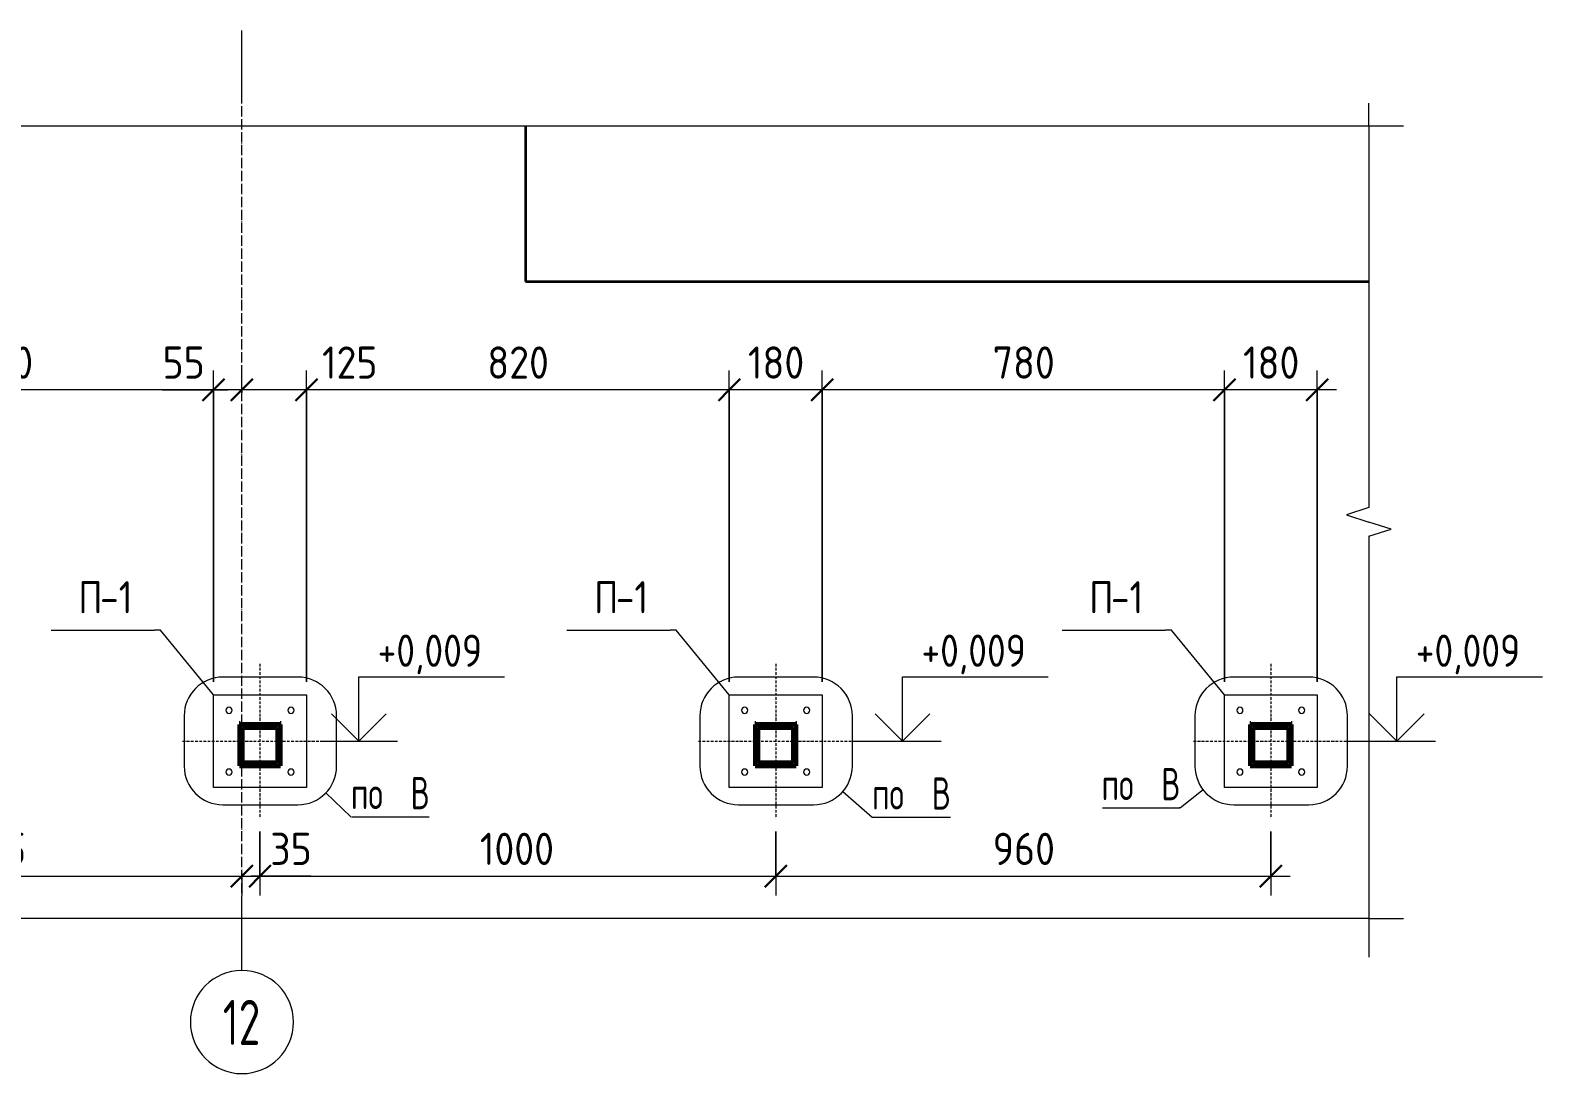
# Model space of a CAD drawing. Header units: millimetres. Extents: x 37710 to 88439, y -33428 to 33849.
# Drawn here: x 80756 to 83700, y -636 to 1387 of the extents above; entities that cross this region are included whole.
import ezdxf

# ---------------------------------------------------------------- set-up
doc = ezdxf.new("R2010")
doc.units = ezdxf.units.MM
doc.linetypes.add('02 Штрихпунктирная _20 мм_', pattern=[25, 20, -2.5, 0, -2.5])
doc.linetypes.add('02 Штрихпунктирная _5 мм_', pattern=[8, 5, -1.5, 0, -1.5])
for name, color, linetype, lineweight in [('AA_Dim', 7, 'Continuous', 9), ('AA_Dim-25', 7, 'Continuous', 9), ('AA_Linii', 7, 'Continuous', 9), ('AA_Oformlenie', 7, 'Continuous', 9), ('AA_Vinoska', 7, 'Continuous', 9), ('AA_Visotnaya otmetka', 7, 'Continuous', 9), ('AF_Balki', 7, 'Continuous', 20), ('Gen_Fragment', 7, 'Continuous', 9), ('KR_Detal', 7, 'Continuous', 20), ('Оси', 7, 'Continuous', 9)]:
    doc.layers.add(name, color=color, linetype=linetype, lineweight=lineweight)
doc.styles.add('ISOCPEUR', font='isocpeur.ttf', dxfattribs={"width": 0.7, "height": 87.5})
doc.styles.add('ISOCPEUR_1', font='isocpeur.ttf', dxfattribs={"width": 0.9, "height": 62.5})
doc.styles.add('ISOCPEUR_2', font='isocpeur.ttf', dxfattribs={"width": 0.85, "height": 62.5})
doc.styles.add('ISOCPEUR_4', font='isocpeur.ttf', dxfattribs={"width": 0.7, "height": 62.5})
doc.dimstyles.new('05_Округл_5мм__прозр_', dxfattribs={"dimscale": 304.8, "dimtxt": 62.248823, "dimasz": 0.139436, "dimexe": 0.123031, "dimexo": 0.082021, "dimgap": 0.008202, "dimtad": 1, "dimdec": 0, "dimrnd": 5, "dimdsep": 46, "dimtxsty": 'ISOCPEUR_1', "dimblk1": 'OBLIQUE', "dimblk2": 'OBLIQUE', "dimsah": 1, "dimcen": 0.09, "dimdle": 0.123031, "dimazin": 0, "dimtfac": 1, "dimtdec": 4, "dimtix": 1, "dimtmove": 0, "dimatfit": 3, "dimfxl": 1, "dimtvp": 1, "dimtolj": 1, "dimtzin": 0, "dimlwd": 18, "dimlwe": 18, "dimarcsym": 2})
doc.dimstyles.new('05_Округл_5мм__прозр__1', dxfattribs={"dimscale": 304.8, "dimtxt": 62.248823, "dimasz": 0.139436, "dimexe": 0.123031, "dimexo": 0.082021, "dimgap": 0.008202, "dimtad": 1, "dimdec": 0, "dimrnd": 5, "dimdsep": 46, "dimtxsty": 'ISOCPEUR_1', "dimblk1": 'OBLIQUE', "dimblk2": 'OBLIQUE', "dimsah": 1, "dimcen": 0.09, "dimdle": 0.123031, "dimazin": 0, "dimtfac": 1, "dimtdec": 4, "dimtix": 1, "dimtmove": 1, "dimatfit": 3, "dimfxl": 1, "dimtvp": 1, "dimtolj": 1, "dimtzin": 0, "dimlwd": 18, "dimlwe": 18, "dimarcsym": 2})

# ---------------------------------------------------------------- blocks, each defined once
blk = doc.blocks.new('253_Профиль гнутый сварной квадратный _НесКаркас_Балка_ - 80х6-3860701-Разрез 3 Опл1')
at = {"layer": 'AF_Balki'}
for p, q in [((-39580.1, 47.3), (-39580.1, 41.2)), ((-39500.1, 47.3), (-39500.1, 41.2)), ((-39574.1, -27.2), (-39574.1, -33.2)), ((-39506.1, -27.2), (-39506.1, -33.2))]:
    blk.add_line(p, q, dxfattribs=at)
at = {"layer": 'AF_Balki', "lineweight": 60}
for p, q in [((-39500.1, 41.2), (-39580.1, 41.2)), ((-39580.1, 41.2), (-39580.1, -39.2)), ((-39574.1, -33.2), (-39574.1, 35.2)), ((-39574.1, 35.2), (-39506.1, 35.2)), ((-39506.1, 35.2), (-39506.1, -33.2)), ((-39500.1, -39.2), (-39500.1, 41.2)), ((-39580.1, -39.2), (-39500.1, -39.2)), ((-39506.1, -33.2), (-39574.1, -33.2))]:
    blk.add_line(p, q, dxfattribs=at)
blk = doc.blocks.new('253_Профиль гнутый сварной квадратный _НесКаркас_Балка_ - 80х6-3860702-Разрез 3 Опл1')
at = {"layer": 'AF_Balki'}
for p, q in [((-38620.1, 47.3), (-38620.1, 41.2)), ((-38540.1, 47.3), (-38540.1, 41.2)), ((-38614.1, -27.2), (-38614.1, -33.2)), ((-38546.1, -27.2), (-38546.1, -33.2))]:
    blk.add_line(p, q, dxfattribs=at)
at = {"layer": 'AF_Balki', "lineweight": 60}
for p, q in [((-38540.1, 41.2), (-38620.1, 41.2)), ((-38620.1, 41.2), (-38620.1, -39.2)), ((-38614.1, -33.2), (-38614.1, 35.2)), ((-38614.1, 35.2), (-38546.1, 35.2)), ((-38546.1, 35.2), (-38546.1, -33.2)), ((-38540.1, -39.2), (-38540.1, 41.2)), ((-38620.1, -39.2), (-38540.1, -39.2)), ((-38546.1, -33.2), (-38614.1, -33.2))]:
    blk.add_line(p, q, dxfattribs=at)
blk = doc.blocks.new('253_Профиль гнутый сварной квадратный _НесКаркас_Балка_ - 80х6-3860765-Разрез 3 Опл1')
at = {"layer": 'AF_Balki'}
for p, q in [((-40580.1, 47.3), (-40580.1, 41.2)), ((-40500.1, 47.3), (-40500.1, 41.2)), ((-40574.1, -27.2), (-40574.1, -33.2)), ((-40506.1, -27.2), (-40506.1, -33.2))]:
    blk.add_line(p, q, dxfattribs=at)
at = {"layer": 'AF_Balki', "lineweight": 60}
for p, q in [((-40500.1, 41.2), (-40580.1, 41.2)), ((-40580.1, 41.2), (-40580.1, -39.2)), ((-40574.1, -33.2), (-40574.1, 35.2)), ((-40574.1, 35.2), (-40506.1, 35.2)), ((-40506.1, 35.2), (-40506.1, -33.2)), ((-40500.1, -39.2), (-40500.1, 41.2)), ((-40580.1, -39.2), (-40500.1, -39.2)), ((-40506.1, -33.2), (-40574.1, -33.2))]:
    blk.add_line(p, q, dxfattribs=at)
blk = doc.blocks.new('354_Прокат Лист _НесКаркас_РабПлоск_ - 354_Прокат Лист _НесКаркас_РабПлоск_-3859046-Разрез 3 Опл1')
at = {"layer": 'AF_Balki'}
for p, q in [((-43393.1, 325.6), (-43393.1, 505.6)), ((-43393.1, 505.6), (-43213.1, 505.6)), ((-43213.1, 505.6), (-43213.1, 325.6)), ((-43213.1, 325.6), (-43393.1, 325.6))]:
    blk.add_line(p, q, dxfattribs=at)
blk = doc.blocks.new('354_Анкер клиновой _СоедНесК_РабПлоск_ - M12x120_20-3789180-Разрез 3 Опл1')
at = {"layer": 'KR_Detal'}
for start, end in [(0, 180), (180, 0)]:
    blk.add_arc((-43243.1, 475.6), 6, start, end, dxfattribs=at)
blk = doc.blocks.new('231_Отверстие прямоугольное в стене _Окно_Стена_ - Отверстие прямоугольное-3828284-Разрез 3 Опл1')
at = {"layer": 'AA_Linii', "lineweight": 35}
for p, q in [((-40025.1, 1202.2), (-40025.1, 900)), ((-40025.1, 900), (-38390.1, 900))]:
    blk.add_line(p, q, dxfattribs=at)
blk = doc.blocks.new('011_Прямоугольник обрыва _ЭлУзла_ - 011_Прямоугольник обрыва _ЭлУзла_-3843574-Разрез 3 Опл1')
at = {"layer": 'AA_Oformlenie'}
for p, q in [((-44567.8, 461.8), (-44567.8, 1202.2)), ((-44567.8, 1202.2), (-41506.4, 1202.2)), ((-41450.8, 1202.2), (-38390.1, 1202.2)), ((-38390.1, 1202.2), (-38390.1, 461.8)), ((-44567.8, -334.9), (-44567.8, 406.1)), ((-38390.1, 406.1), (-38390.1, -334.9)), ((-41506.4, -334.9), (-44567.8, -334.9)), ((-38390.1, -334.9), (-41450.8, -334.9))]:
    blk.add_line(p, q, dxfattribs=at)
blk = doc.blocks.new('Ось сетки - d_4мм-2765513-Разрез 3 Опл1')
at = {"layer": 'Оси'}
for start, end in [(0, 180), (0, 180), (180, 360), (180, 360)]:
    blk.add_arc((-40575.1, -536), 100, start, end, dxfattribs=at)
blk = doc.blocks.new('DIMBLOCK52-Разрез 3 Опл1')
at = {"layer": 'AA_Dim-25', "lineweight": 18}
for p, q in [((80201.3, -166.3), (80201.3, -290.5)), ((80201.3, -253), (80201.3, -166.3)), ((80201.3, -253), (81166.3, -253)), ((81166.3, -248), (81166.3, -290.5)), ((81166.3, -253), (81166.3, -248))]:
    blk.add_line(p, q, dxfattribs=at)
at = {"layer": 'AA_Dim-25', "lineweight": 30}
for p, q in [((80201.3, -253), (80222.6, -231.8)), ((81166.3, -253), (81187.6, -231.8)), ((80201.3, -253), (80180.1, -274.3)), ((81166.3, -253), (81145.1, -274.3))]:
    blk.add_line(p, q, dxfattribs=at)
at = {"layer": 'AA_Dim-25', "color": 0, "lineweight": 18, "insert": (80624.6, -168.9), "char_height": 62.5, "width": 142.215, "attachment_point": 1, "line_spacing_factor": 1.149209, "style": 'ISOCPEUR_1'}
blk.add_mtext('965', dxfattribs=at)
blk = doc.blocks.new('_Oblique')
at = {"color": 0, "linetype": 'ByBlock', "lineweight": -2}
blk.add_line((-0.5, -0.5), (0.5, 0.5), dxfattribs=at)
blk = doc.blocks.new('DIMBLOCK53-Разрез 3 Опл1')
at = {"layer": 'AA_Dim-25', "lineweight": 18}
for p, q in [((81201.3, -166.3), (81201.3, -290.5)), ((81201.3, -253), (81201.3, -166.3)), ((81166.3, -248), (81166.3, -290.5)), ((81166.3, -253), (81166.3, -248)), ((81166.3, -253), (81201.3, -253)), ((81196.2, -253), (81183.8, -253)), ((81300.2, -253), (81196.2, -253))]:
    blk.add_line(p, q, dxfattribs=at)
at = {"layer": 'AA_Dim-25', "lineweight": 30}
for p, q in [((81166.3, -253), (81187.6, -231.8)), ((81201.3, -253), (81222.6, -231.8)), ((81166.3, -253), (81145.1, -274.3)), ((81201.3, -253), (81180.1, -274.3))]:
    blk.add_line(p, q, dxfattribs=at)
at = {"layer": 'AA_Dim-25', "color": 0, "lineweight": 18, "insert": (81221.2, -168.9), "char_height": 62.5, "width": 94.81, "attachment_point": 1, "line_spacing_factor": 1.149209, "style": 'ISOCPEUR_1'}
blk.add_mtext('35', dxfattribs=at)
blk = doc.blocks.new('DIMBLOCK54-Разрез 3 Опл1')
at = {"layer": 'AA_Dim-25', "lineweight": 18}
for p, q in [((81201.3, -166.3), (81201.3, -290.5)), ((81201.3, -253), (81201.3, -166.3)), ((82201.3, -166.3), (82201.3, -290.5)), ((82201.3, -253), (82201.3, -166.3)), ((81201.3, -253), (82201.3, -253))]:
    blk.add_line(p, q, dxfattribs=at)
at = {"layer": 'AA_Dim-25', "lineweight": 30}
for p, q in [((81201.3, -253), (81222.6, -231.8)), ((82201.3, -253), (82222.6, -231.8)), ((81201.3, -253), (81180.1, -274.3)), ((82201.3, -253), (82180.1, -274.3))]:
    blk.add_line(p, q, dxfattribs=at)
at = {"layer": 'AA_Dim-25', "color": 0, "lineweight": 18, "insert": (81627.7, -168.9), "char_height": 62.5, "width": 176.691, "attachment_point": 1, "line_spacing_factor": 1.149209, "style": 'ISOCPEUR_1'}
blk.add_mtext('1000', dxfattribs=at)
blk = doc.blocks.new('DIMBLOCK55-Разрез 3 Опл1')
at = {"layer": 'AA_Dim-25', "lineweight": 18}
for p, q in [((82201.3, -166.3), (82201.3, -290.5)), ((82201.3, -253), (82201.3, -166.3)), ((83161.3, -166.3), (83161.3, -290.5)), ((83161.3, -253), (83161.3, -166.3)), ((82201.3, -253), (83198.8, -253))]:
    blk.add_line(p, q, dxfattribs=at)
at = {"layer": 'AA_Dim-25', "lineweight": 30}
for p, q in [((82201.3, -253), (82222.6, -231.8)), ((83161.3, -253), (83182.6, -231.8)), ((82201.3, -253), (82180.1, -274.3)), ((83161.3, -253), (83140.1, -274.3))]:
    blk.add_line(p, q, dxfattribs=at)
at = {"layer": 'AA_Dim-25', "color": 0, "lineweight": 18, "insert": (82622.1, -168.9), "char_height": 62.5, "width": 142.215, "attachment_point": 1, "line_spacing_factor": 1.149209, "style": 'ISOCPEUR_1'}
blk.add_mtext('960', dxfattribs=at)
blk = doc.blocks.new('Высотные отметки - Стрелка вверх-400292-Разрез 3 Опл1')
at = {"layer": 'AA_Vinoska'}
for p, q in [((-43836.5, 1022.7), (-43554, 1022.7)), ((-43836.5, 897.7), (-43836.5, 1022.7)), ((-43836.5, 897.7), (-43889.5, 950.7)), ((-43836.5, 897.7), (-43783.5, 950.7)), ((-43911.5, 897.7), (-43761.5, 897.7))]:
    blk.add_line(p, q, dxfattribs=at)
blk = doc.blocks.new('DIMBLOCK56-Разрез 3 Опл1')
at = {"layer": 'AA_Dim-25', "lineweight": 18}
for p, q in [((83071.3, 123.7), (83071.3, 727.4)), ((83251.3, 123.7), (83251.3, 727.4)), ((83288.8, 689.9), (83071.3, 689.9)), ((83071.3, 689.9), (83071.3, 123.7)), ((83251.3, 689.9), (83251.3, 123.7))]:
    blk.add_line(p, q, dxfattribs=at)
at = {"layer": 'AA_Dim-25', "lineweight": 30}
for p, q in [((83071.3, 689.9), (83092.6, 711.2)), ((83251.3, 689.9), (83272.6, 711.2)), ((83071.3, 689.9), (83050.1, 668.7)), ((83251.3, 689.9), (83230.1, 668.7))]:
    blk.add_line(p, q, dxfattribs=at)
at = {"layer": 'AA_Dim-25', "color": 0, "lineweight": 18, "insert": (83107.5, 774.1), "char_height": 62.5, "width": 129.286, "attachment_point": 1, "line_spacing_factor": 1.149209, "style": 'ISOCPEUR_1'}
blk.add_mtext('180', dxfattribs=at)
blk = doc.blocks.new('DIMBLOCK57-Разрез 3 Опл1')
at = {"layer": 'AA_Dim-25', "lineweight": 18}
for p, q in [((82291.3, 123.7), (82291.3, 727.4)), ((83071.3, 123.7), (83071.3, 727.4)), ((83071.3, 689.9), (82291.3, 689.9)), ((82291.3, 689.9), (82291.3, 123.7)), ((83071.3, 689.9), (83071.3, 123.7))]:
    blk.add_line(p, q, dxfattribs=at)
at = {"layer": 'AA_Dim-25', "lineweight": 30}
for p, q in [((82291.3, 689.9), (82312.6, 711.2)), ((83071.3, 689.9), (83092.6, 711.2)), ((82291.3, 689.9), (82270.1, 668.7)), ((83071.3, 689.9), (83050.1, 668.7))]:
    blk.add_line(p, q, dxfattribs=at)
at = {"layer": 'AA_Dim-25', "color": 0, "lineweight": 18, "insert": (82622.1, 774.1), "char_height": 62.5, "width": 142.215, "attachment_point": 1, "line_spacing_factor": 1.149209, "style": 'ISOCPEUR_1'}
blk.add_mtext('780', dxfattribs=at)
blk = doc.blocks.new('DIMBLOCK58-Разрез 3 Опл1')
at = {"layer": 'AA_Dim-25', "lineweight": 18}
for p, q in [((82111.3, 123.7), (82111.3, 727.4)), ((82291.3, 123.7), (82291.3, 727.4)), ((82291.3, 689.9), (82111.3, 689.9)), ((82111.3, 689.9), (82111.3, 123.7)), ((82291.3, 689.9), (82291.3, 123.7))]:
    blk.add_line(p, q, dxfattribs=at)
at = {"layer": 'AA_Dim-25', "lineweight": 30}
for p, q in [((82111.3, 689.9), (82132.6, 711.2)), ((82291.3, 689.9), (82312.6, 711.2)), ((82111.3, 689.9), (82090.1, 668.7)), ((82291.3, 689.9), (82270.1, 668.7))]:
    blk.add_line(p, q, dxfattribs=at)
at = {"layer": 'AA_Dim-25', "color": 0, "lineweight": 18, "insert": (82147.5, 774.1), "char_height": 62.5, "width": 129.286, "attachment_point": 1, "line_spacing_factor": 1.149209, "style": 'ISOCPEUR_1'}
blk.add_mtext('180', dxfattribs=at)
blk = doc.blocks.new('DIMBLOCK59-Разрез 3 Опл1')
at = {"layer": 'AA_Dim-25', "lineweight": 18}
for p, q in [((81291.3, 123.7), (81291.3, 727.4)), ((82111.3, 123.7), (82111.3, 727.4)), ((82111.3, 689.9), (81291.3, 689.9)), ((81291.3, 689.9), (81291.3, 123.7)), ((82111.3, 689.9), (82111.3, 123.7))]:
    blk.add_line(p, q, dxfattribs=at)
at = {"layer": 'AA_Dim-25', "lineweight": 30}
for p, q in [((81291.3, 689.9), (81312.6, 711.2)), ((82111.3, 689.9), (82132.6, 711.2)), ((81291.3, 689.9), (81270.1, 668.7)), ((82111.3, 689.9), (82090.1, 668.7))]:
    blk.add_line(p, q, dxfattribs=at)
at = {"layer": 'AA_Dim-25', "color": 0, "lineweight": 18, "insert": (81642.1, 774.1), "char_height": 62.5, "width": 142.215, "attachment_point": 1, "line_spacing_factor": 1.149209, "style": 'ISOCPEUR_1'}
blk.add_mtext('820', dxfattribs=at)
blk = doc.blocks.new('DIMBLOCK60-Разрез 3 Опл1')
at = {"layer": 'AA_Dim-25', "lineweight": 18}
for p, q in [((81166.3, 684.9), (81166.3, 727.4)), ((81291.3, 123.7), (81291.3, 727.4)), ((81291.3, 689.9), (81166.3, 689.9)), ((81166.3, 689.9), (81166.3, 684.9)), ((81296.6, 689.9), (81228.8, 689.9)), ((81291.3, 689.9), (81291.3, 123.7)), ((81429.4, 689.9), (81296.6, 689.9))]:
    blk.add_line(p, q, dxfattribs=at)
at = {"layer": 'AA_Dim-25', "lineweight": 30}
for p, q in [((81166.3, 689.9), (81187.6, 711.2)), ((81291.3, 689.9), (81312.6, 711.2)), ((81166.3, 689.9), (81145.1, 668.7)), ((81291.3, 689.9), (81270.1, 668.7))]:
    blk.add_line(p, q, dxfattribs=at)
at = {"layer": 'AA_Dim-25', "color": 0, "lineweight": 18, "insert": (81321.6, 774.1), "char_height": 62.5, "width": 129.286, "attachment_point": 1, "line_spacing_factor": 1.149209, "style": 'ISOCPEUR_1'}
blk.add_mtext('125', dxfattribs=at)
blk = doc.blocks.new('DIMBLOCK61-Разрез 3 Опл1')
at = {"layer": 'AA_Dim-25', "lineweight": 18}
for p, q in [((81111.3, 123.7), (81111.3, 727.4)), ((81166.3, 684.9), (81166.3, 727.4)), ((81012.4, 689.9), (81116.4, 689.9)), ((81166.3, 689.9), (81111.3, 689.9)), ((81111.3, 689.9), (81111.3, 123.7)), ((81116.4, 689.9), (81138.8, 689.9)), ((81166.3, 689.9), (81166.3, 684.9))]:
    blk.add_line(p, q, dxfattribs=at)
at = {"layer": 'AA_Dim-25', "lineweight": 30}
for p, q in [((81111.3, 689.9), (81132.6, 711.2)), ((81166.3, 689.9), (81187.6, 711.2)), ((81111.3, 689.9), (81090.1, 668.7)), ((81166.3, 689.9), (81145.1, 668.7))]:
    blk.add_line(p, q, dxfattribs=at)
at = {"layer": 'AA_Dim-25', "color": 0, "lineweight": 18, "insert": (81012.4, 774.1), "char_height": 62.5, "width": 94.81, "attachment_point": 1, "line_spacing_factor": 1.149209, "style": 'ISOCPEUR_1'}
blk.add_mtext('55', dxfattribs=at)
blk = doc.blocks.new('DIMBLOCK62-Разрез 3 Опл1')
at = {"layer": 'AA_Dim-25', "lineweight": 18}
for p, q in [((80291.3, 123.7), (80291.3, 727.4)), ((81111.3, 123.7), (81111.3, 727.4)), ((81111.3, 689.9), (80291.3, 689.9)), ((80291.3, 689.9), (80291.3, 123.7)), ((81111.3, 689.9), (81111.3, 123.7))]:
    blk.add_line(p, q, dxfattribs=at)
at = {"layer": 'AA_Dim-25', "lineweight": 30}
for p, q in [((80291.3, 689.9), (80312.6, 711.2)), ((81111.3, 689.9), (81132.6, 711.2)), ((80291.3, 689.9), (80270.1, 668.7)), ((81111.3, 689.9), (81090.1, 668.7))]:
    blk.add_line(p, q, dxfattribs=at)
at = {"layer": 'AA_Dim-25', "color": 0, "lineweight": 18, "insert": (80642.1, 774.1), "char_height": 62.5, "width": 142.215, "attachment_point": 1, "line_spacing_factor": 1.149209, "style": 'ISOCPEUR_1'}
blk.add_mtext('820', dxfattribs=at)
blk = doc.blocks.new('043_М_Балки_Полка - Позиция_дп8-3812752-Разрез 3 Опл1')
at = {"layer": 'AA_Vinoska'}
blk.add_line((-44473.1, 635.7), (-44273.1, 635.7), dxfattribs=at)
blk = doc.blocks.new('Вид узла - Номер узла 6мм-393529-Разрез 3 Опл1')
at = {"layer": 'Gen_Fragment'}
blk.add_line((-41317.5, -177.6), (-41167.5, -177.6), dxfattribs=at)

msp = doc.modelspace()

# ---------------------------------------------------------------- linework, layer by layer
at = {"layer": 'AA_Linii', "linetype": '02 Штрихпунктирная _5 мм_', "lineweight": 20}
for p, q in [((81201.3406, 158.6844), (81201.3406, -141.3156)), ((82201.3406, 158.6844), (82201.3406, -141.3156)), ((83161.3406, 158.6844), (83161.3406, -141.3156)), ((81051.3406, 8.6844), (81351.3406, 8.6844)), ((82051.3406, 8.6844), (82351.3406, 8.6844)), ((83011.3406, 8.6844), (83311.3406, 8.6844))]:
    msp.add_line(p, q, dxfattribs=at)
at = {"layer": 'AA_Vinoska'}
for p, q in [((83351.3403, 1202.1512), (83351.3403, 1246.0798)), ((83351.3403, 1202.1512), (83418.4141, 1202.1512)), ((83351.3403, 461.7784), (83308.0152, 447.7012)), ((83308.0152, 447.7012), (83351.3403, 433.6241)), ((83394.6416, 419.8741), (83351.3403, 433.6241)), ((83351.3403, 406.1241), (83394.6416, 419.8741)), ((81008.4533, 224.0883), (80996.6411, 224.0883)), ((81111.3406, 98.6844), (81008.4533, 224.0883)), ((82008.4533, 224.0883), (81996.6411, 224.0883)), ((82111.3406, 98.6844), (82008.4533, 224.0883)), ((82968.4533, 224.0883), (82956.6411, 224.0883)), ((83071.3406, 98.6844), (82968.4533, 224.0883)), ((83351.3403, -334.903), (83418.4141, -334.903)), ((83351.3403, -334.903), (83351.3403, -409.903))]:
    msp.add_line(p, q, dxfattribs=at)
at = {"layer": 'AA_Visotnaya otmetka'}
for p, q in [((81351.3406, 8.6844), (81379.6649, 8.6844)), ((81379.6649, 8.6844), (81392.7645, 8.6844)), ((82351.3406, 8.6844), (82392.6999, 8.6844)), ((82392.6999, 8.6844), (82447.2815, 8.6844)), ((83311.3406, 8.6844), (83394.8185, 8.6844)), ((83394.8185, 8.6844), (83405.7349, 8.6844))]:
    msp.add_line(p, q, dxfattribs=at)
at = {"layer": 'Gen_Fragment'}
for p, q in [((81274.9, 132.9332), (81129.3068, 132.9332)), ((82274.9, 132.9332), (82129.3068, 132.9332)), ((83234.9, 132.9332), (83089.3068, 132.9332)), ((81054.3068, 57.9332), (81054.3068, -39.6577)), ((81349.9, -39.6577), (81349.9, 57.9332)), ((82054.3068, 57.9332), (82054.3068, -39.6577)), ((82349.9, -39.6577), (82349.9, 57.9332)), ((83014.3068, 57.9332), (83014.3068, -39.6577)), ((83309.9, -39.6577), (83309.9, 57.9332)), ((83030.2626, -85.9047), (82986.087, -120.5058)), ((81129.3068, -114.6577), (81274.9, -114.6577)), ((81329.0842, -91.514), (81377.5993, -137.9449)), ((82129.3068, -114.6577), (82274.9, -114.6577)), ((82331.3475, -89.0406), (82388.1156, -138.704)), ((83089.3068, -114.6577), (83234.9, -114.6577)), ((81377.5993, -137.9449), (81378.2972, -137.9449)), ((82388.1156, -138.704), (82388.8135, -138.704)), ((82986.087, -120.5058), (82983.843, -120.5058))]:
    msp.add_line(p, q, dxfattribs=at)
for centre, start, end in [((81129.3068, 57.9332), 90, 180), ((81274.9, 57.9332), 0, 90), ((82129.3068, 57.9332), 90, 180), ((82274.9, 57.9332), 0, 90), ((83089.3068, 57.9332), 90, 180), ((83234.9, 57.9332), 0, 90), ((81129.3068, -39.6577), 180, 270), ((81274.9, -39.6577), 270, 0), ((82129.3068, -39.6577), 180, 270), ((82274.9, -39.6577), 270, 0), ((83089.3068, -39.6577), 180, 270), ((83234.9, -39.6577), 270, 0)]:
    msp.add_arc(centre, 75, start, end, dxfattribs=at)
at = {"layer": 'Оси'}
for p, q in [((81166.3406, 1262.0363), (81166.3406, 1387.0363)), ((81166.3406, -436.0226), (81166.3406, -311.0226))]:
    msp.add_line(p, q, dxfattribs=at)
at = {"layer": 'Оси', "linetype": '02 Штрихпунктирная _20 мм_'}
msp.add_line((81166.3406, -311.0226), (81166.3406, 1262.0363), dxfattribs=at)

# ---------------------------------------------------------------- block references
at = {"layer": 'AA_Linii', "lineweight": 35}
msp.add_blockref('231_Отверстие прямоугольное в стене _Окно_Стена_ - Отверстие прямоугольное-3828284-Разрез 3 Опл1', (121741.4022, 0), dxfattribs=at)
at = {"layer": 'AA_Oformlenie'}
msp.add_blockref('011_Прямоугольник обрыва _ЭлУзла_ - 011_Прямоугольник обрыва _ЭлУзла_-3843574-Разрез 3 Опл1', (121741.4022, 0), dxfattribs=at)
at = {"layer": 'AA_Vinoska'}
for p in [(125269.7116, -411.6234), (126269.7116, -411.6234), (127229.7116, -411.6234)]:
    msp.add_blockref('043_М_Балки_Полка - Позиция_дп8-3812752-Разрез 3 Опл1', p, dxfattribs=at)
at = {"layer": 'AA_Visotnaya otmetka'}
for p in [(125229.2595, -889.0223), (126283.7766, -889.0223), (127242.2299, -889.0223)]:
    msp.add_blockref('Высотные отметки - Стрелка вверх-400292-Разрез 3 Опл1', p, dxfattribs=at)
at = {"layer": 'AF_Balki'}
for name, p in [('354_Прокат Лист _НесКаркас_РабПлоск_ - 354_Прокат Лист _НесКаркас_РабПлоск_-3859046-Разрез 3 Опл1', (124504.4009, -406.944)), ('354_Прокат Лист _НесКаркас_РабПлоск_ - 354_Прокат Лист _НесКаркас_РабПлоск_-3859046-Разрез 3 Опл1', (125504.4009, -406.944)), ('354_Прокат Лист _НесКаркас_РабПлоск_ - 354_Прокат Лист _НесКаркас_РабПлоск_-3859046-Разрез 3 Опл1', (126464.4009, -406.944)), ('253_Профиль гнутый сварной квадратный _НесКаркас_Балка_ - 80х6-3860765-Разрез 3 Опл1', (121741.4022, 0)), ('253_Профиль гнутый сварной квадратный _НесКаркас_Балка_ - 80х6-3860701-Разрез 3 Опл1', (121741.4022, 0)), ('253_Профиль гнутый сварной квадратный _НесКаркас_Балка_ - 80х6-3860702-Разрез 3 Опл1', (121741.4022, 0))]:
    msp.add_blockref(name, p, dxfattribs=at)
at = {"layer": 'Gen_Fragment'}
for p in [(122696.9144, 39.6166), (123707.4307, 38.8575), (124152.4602, 57.0557)]:
    msp.add_blockref('Вид узла - Номер узла 6мм-393529-Разрез 3 Опл1', p, dxfattribs=at)
at = {"layer": 'KR_Detal'}
for p in [(124384.4009, -406.944), (124504.4009, -406.944), (125384.4009, -406.944), (125504.4009, -406.944), (126344.4009, -406.944), (126464.4009, -406.944), (124384.4008, -526.944), (124504.4008, -526.944), (125384.4008, -526.944), (125504.4008, -526.944), (126344.4008, -526.944), (126464.4008, -526.944)]:
    msp.add_blockref('354_Анкер клиновой _СоедНесК_РабПлоск_ - M12x120_20-3789180-Разрез 3 Опл1', p, dxfattribs=at)
at = {"layer": 'Оси'}
msp.add_blockref('Ось сетки - d_4мм-2765513-Разрез 3 Опл1', (121741.4022, 0), dxfattribs=at)

# ---------------------------------------------------------------- texts
at = {"layer": 'AA_Vinoska', "char_height": 62.5, "attachment_point": 1, "style": 'ISOCPEUR_2'}
for s, insert, width in [('\\fISOCPEUR|b0|i0|c204|p34|;\\W.85;П', (80849.0937, 319.0226), 51.107578), ('-1', (80891.2617, 319.0226), 78.364953), ('\\fISOCPEUR|b0|i0|c204|p34|;\\W.85;П', (81849.0937, 319.0226), 51.107578), ('-1', (81891.2617, 319.0226), 78.364953), ('\\fISOCPEUR|b0|i0|c204|p34|;\\W.85;П', (82809.0937, 319.0226), 51.107578), ('-1', (82851.2617, 319.0226), 78.364953)]:
    msp.add_mtext(s, dxfattribs=dict(at, insert=insert, width=width))
at = {"layer": 'Gen_Fragment', "char_height": 62.5, "attachment_point": 1, "style": 'ISOCPEUR_4'}
for s, insert, width in [('\\fISOCPEUR|b0|i0|c204|p34|;\\W.7; ', (82895.6822, -43.2791), 32.267922), ('\\fISOCPEUR|b0|i0|c204|p34|;\\W.7; ', (82922.3059, -43.2791), 32.267922), ('\\fISOCPEUR|b0|i0|c204|p34|;\\W.7;В', (82948.9296, -43.2791), 42.088594), ('по', (81377.6286, -60.7182), 75.759469), ('\\fISOCPEUR|b0|i0|c204|p34|;\\W.7; ', (81440.1365, -60.7182), 32.267922), ('\\fISOCPEUR|b0|i0|c204|p34|;\\W.7; ', (81466.7602, -60.7182), 32.267922), ('\\fISOCPEUR|b0|i0|c204|p34|;\\W.7;В', (81493.3839, -60.7182), 42.088594), ('по', (82388.1449, -61.4773), 75.759469), ('\\fISOCPEUR|b0|i0|c204|p34|;\\W.7; ', (82450.6528, -61.4773), 32.267922), ('\\fISOCPEUR|b0|i0|c204|p34|;\\W.7; ', (82477.2765, -61.4773), 32.267922), ('\\fISOCPEUR|b0|i0|c204|p34|;\\W.7;В', (82503.9002, -61.4773), 42.088594), ('по', (82833.1744, -43.2791), 75.759469)]:
    msp.add_mtext(s, dxfattribs=dict(at, insert=insert, width=width))
at = {"layer": 'Оси', "insert": (81129.2955, -492.9361), "char_height": 87.5, "width": 89.789, "attachment_point": 1, "style": 'ISOCPEUR'}
msp.add_mtext('12', dxfattribs=at)

# ---------------------------------------------------------------- dimensions: what is measured, and where the dimension line sits
at = {"layer": 'AA_Dim', "lineweight": 18}
for base, p1, p2, override, picture, middle in [((80291.3406, 689.9264), (81111.3406, 98.6844), (80291.3406, 98.6844), {"dimpost": '<>', "dimfxl": 820}, 'DIMBLOCK62-Разрез 3 Опл1', (80701.3406, 723.6764)), ((82111.3406, 689.9264), (82291.3406, 98.6844), (82111.3406, 98.6844), {"dimpost": '<>', "dimfxl": 180}, 'DIMBLOCK58-Разрез 3 Опл1', (82201.3406, 723.6764)), ((83071.3406, 689.9264), (83251.3406, 98.6844), (83071.3406, 98.6844), {"dimpost": '<>', "dimfxl": 180}, 'DIMBLOCK56-Разрез 3 Опл1', (83161.3406, 723.6764)), ((81166.3406, -253.0214), (80201.3406, -141.3156), (81166.3406, -222.9694), {"dimpost": '<>', "dimfxl": 968.448421}, 'DIMBLOCK52-Разрез 3 Опл1', (80683.8406, -219.2714)), ((82201.3406, -253.0214), (81201.3406, -141.3156), (82201.3406, -141.3156), {"dimpost": '<>', "dimfxl": 1000}, 'DIMBLOCK54-Разрез 3 Опл1', (81701.3406, -219.2714)), ((83161.3406, -253.0214), (82201.3406, -141.3156), (83161.3406, -141.3156), {"dimpost": '<>', "dimfxl": 960}, 'DIMBLOCK55-Разрез 3 Опл1', (82681.3406, -219.2714))]:
    dim = msp.add_linear_dim(base=base, p1=p1, p2=p2, dimstyle='05_Округл_5мм__прозр_', override=override, dxfattribs=at)
    dim.commit()
    dim.dimension.update_dxf_attribs({"geometry": picture, "text_midpoint": middle})
for base, p1, p2, override, picture, middle in [((81111.3406, 689.9264), (81166.3406, 659.8744), (81111.3406, 98.6844), {"dimpost": '<>', "dimfxl": 563.878675}, 'DIMBLOCK61-Разрез 3 Опл1', (81059.8414, 732.4132)), ((81201.3406, -253.0214), (81166.3406, -222.9694), (81201.3406, -141.3156), {"dimpost": '<>', "dimfxl": 88.83887}, 'DIMBLOCK53-Разрез 3 Опл1', (81268.6414, -210.5346))]:
    dim = msp.add_linear_dim(base=base, p1=p1, p2=p2, dimstyle='05_Округл_5мм__прозр__1', override=override, dxfattribs=at)
    dim.commit()
    dim.dimension.update_dxf_attribs({"geometry": picture, "text_midpoint": middle, "dimtype": 160})

# ---------------------------------------------------------------- next in the draw order: texts
at = {"layer": 'AA_Visotnaya otmetka', "char_height": 62.5, "width": 242.007515, "attachment_point": 1, "line_spacing_factor": 1.149209, "style": 'ISOCPEUR_2', "bg_fill": 3, "box_fill_scale": 1.25, "bg_fill_color": 256, "bg_fill_true_color": 13158600, "bg_fill_transparency": 0}
for insert in [(81429.428, 215.3379), (82483.945, 215.3379), (83442.3984, 215.3379)]:
    msp.add_mtext('+0,009', dxfattribs=dict(at, insert=insert))

# ---------------------------------------------------------------- next in the draw order: dimensions: what is measured, and where the dimension line sits
at = {"layer": 'AA_Dim', "lineweight": 18}
dim = msp.add_linear_dim(base=(81166.3406, 689.9264), p1=(81291.3406, 98.6844), p2=(81166.3406, 659.8744), dimstyle='05_Округл_5мм__прозр__1', override={"dimpost": '<>', "dimfxl": 574.942745}, dxfattribs=at)
dim.commit()
dim.dimension.update_dxf_attribs({"geometry": 'DIMBLOCK60-Разрез 3 Опл1', "text_midpoint": (81386.2725, 732.4132), "dimtype": 160})
for base, p1, p2, override, picture, middle in [((81291.3406, 689.9264), (82111.3406, 98.6844), (81291.3406, 98.6844), {"dimpost": '<>', "dimfxl": 820}, 'DIMBLOCK59-Разрез 3 Опл1', (81701.3406, 723.6764)), ((82291.3406, 689.9264), (83071.3406, 98.6844), (82291.3406, 98.6844), {"dimpost": '<>', "dimfxl": 780}, 'DIMBLOCK57-Разрез 3 Опл1', (82681.3406, 723.6764))]:
    dim = msp.add_linear_dim(base=base, p1=p1, p2=p2, dimstyle='05_Округл_5мм__прозр_', override=override, dxfattribs=at)
    dim.commit()
    dim.dimension.update_dxf_attribs({"geometry": picture, "text_midpoint": middle})

doc.saveas('drawing.dxf')
